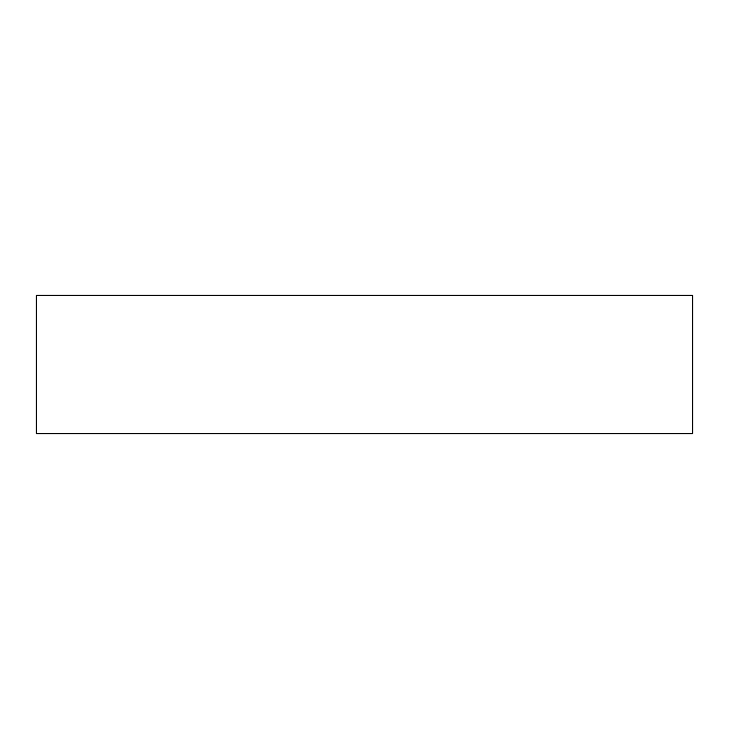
<?xml version="1.0" encoding="UTF-8"?>
<svg xmlns="http://www.w3.org/2000/svg" width="729" height="729" viewBox="0 0 729 729"><rect width="100%" height="100%" fill="white"/><g stroke="black" fill="none" stroke-linecap="round" stroke-linejoin="round"><path stroke-width="1.09" d="M692.55 295.455L36.45 295.455L36.45 433.545L692.55 433.545L692.55 295.455"/></g></svg>
